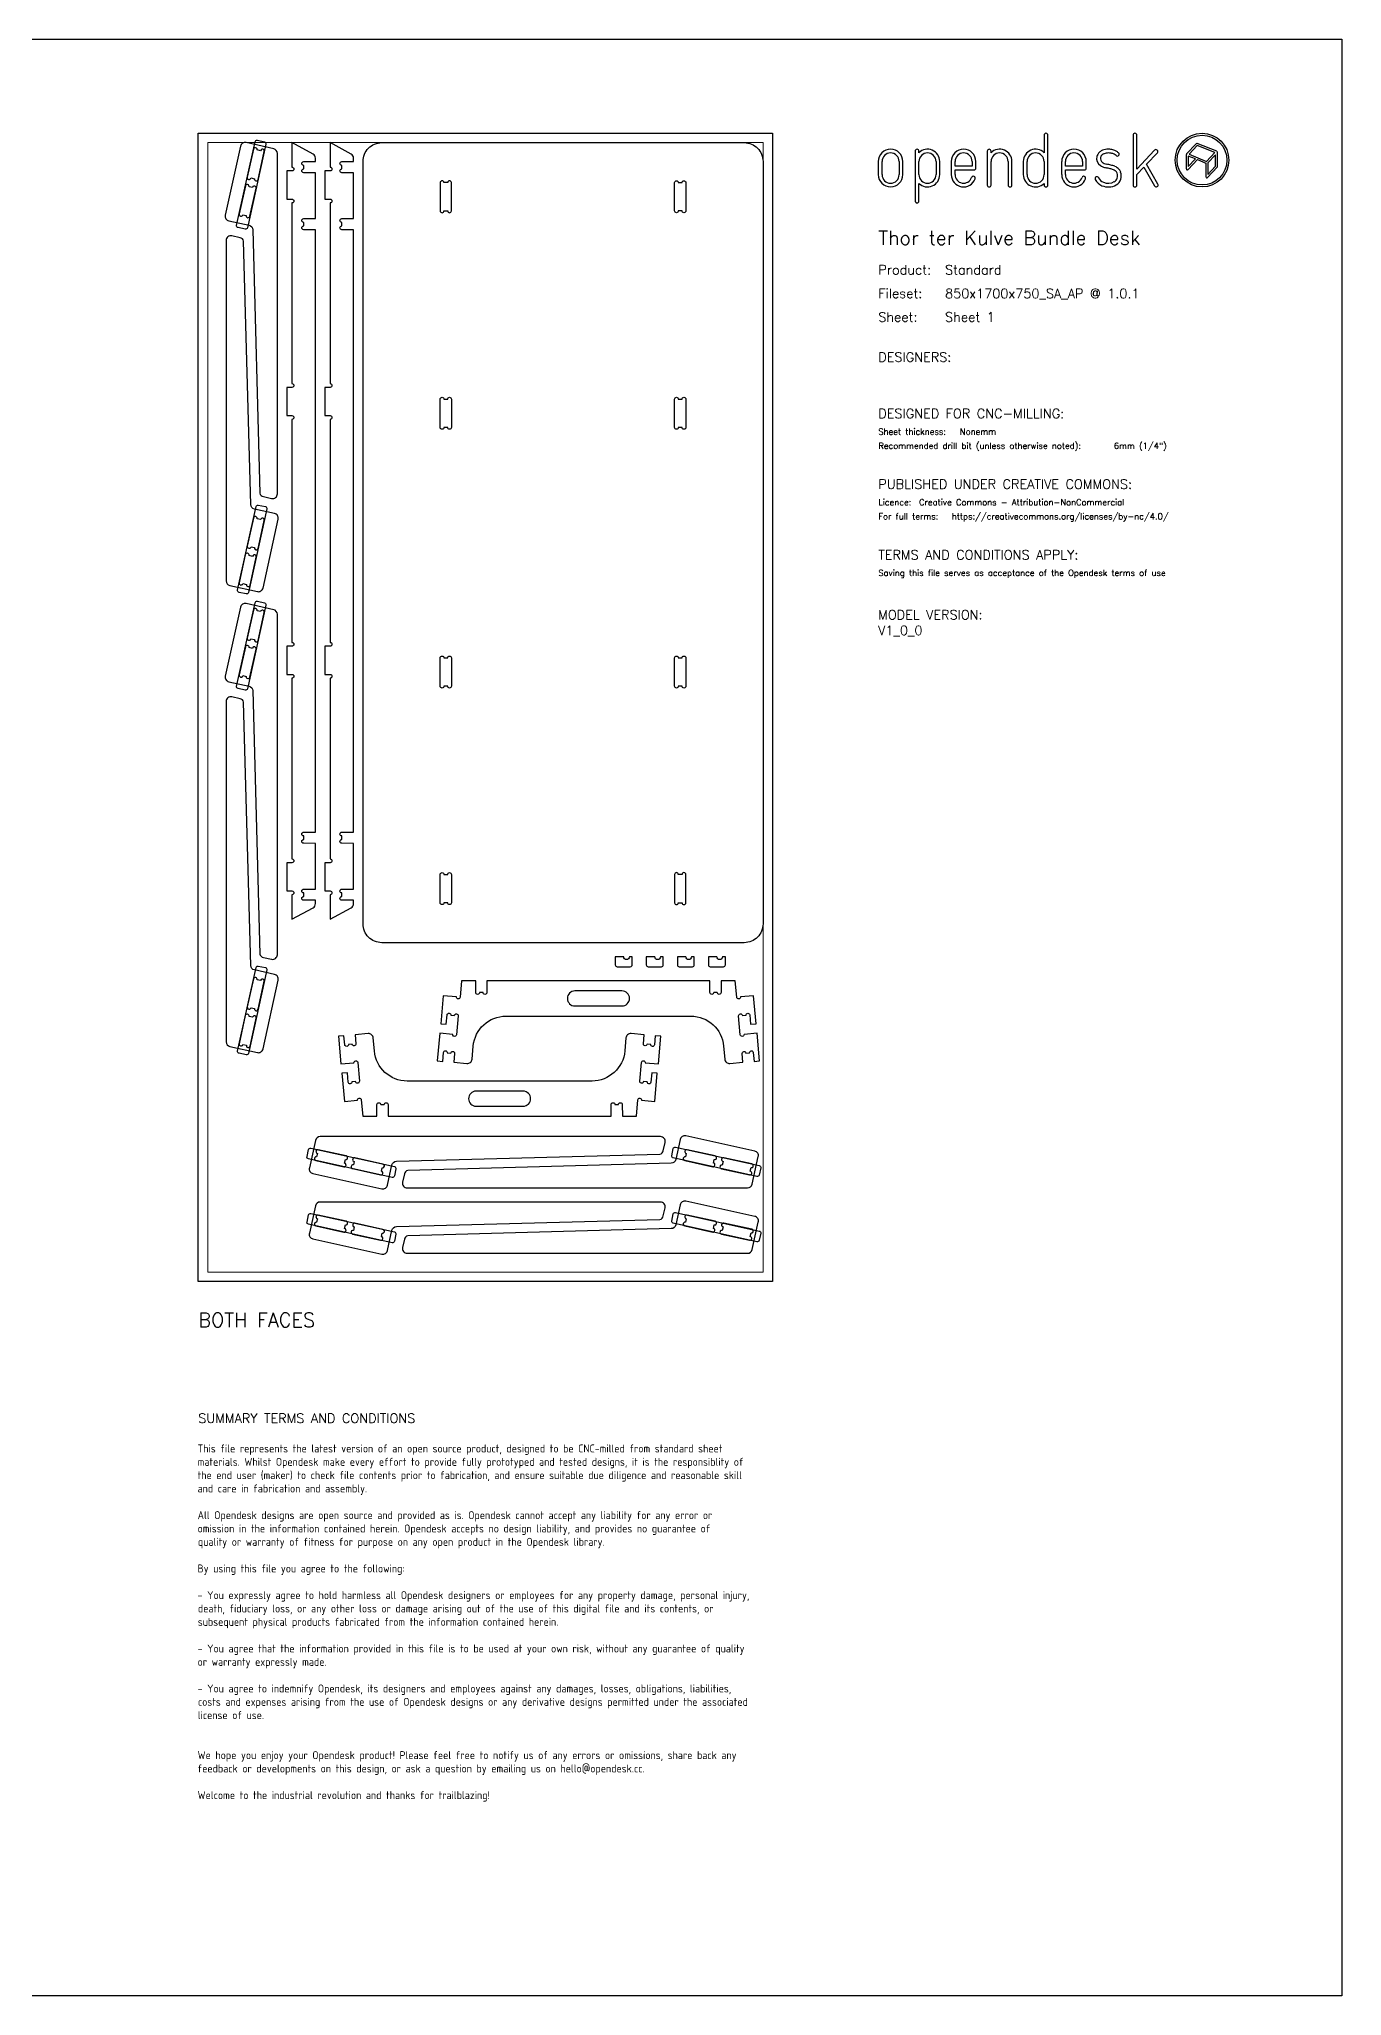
# Model space of a CAD drawing. Header units: millimetres. Extents: x -300 to 5880, y -300 to 4158.
# Drawn here: x 3112 to 5880, y 0 to 4158 of the extents above; entities that cross this region are included whole.
import ezdxf
from ezdxf.enums import TextEntityAlignment as Align

# ---------------------------------------------------------------- set-up
doc = ezdxf.new("R2010")
doc.units = ezdxf.units.MM
doc.layers.add('00-NOPRINT_TEXT', color=7, linetype='Continuous', lineweight=25)
doc.layers.add('00_NOPRINT_TOLERANCE', color=7, linetype='Continuous', lineweight=5)
for name, color, linetype, lineweight, true_color in [('BOARD_$TH-NOMINAL', 3, 'Continuous', 30, 0x00ff00), ('TOP-CUT-INSIDE_24.000MM', 5, 'Continuous', 25, 0x0300ff), ('TOP-CUT-OUTSIDE_24.000MM', 140, 'Continuous', 25, 0x00a2ff), ('TOP-POCKET-INSIDE_11.700MM', 120, 'Continuous', 25, 0x00ffab), ('TOP-POCKET-INSIDE_12.000MM', 140, 'Continuous', 25, 0x00b1ff)]:
    doc.layers.add(name, color=color, linetype=linetype, lineweight=lineweight, true_color=true_color)
doc.layers.add('TOP-CHAMFER-ONLINE_14MM', color=66, linetype='Continuous', true_color=0x518017)
doc.styles.add('OD-ISOCP-17_221', font='isocp.shx')
doc.styles.add('OD-ISOCP-17_222', font='isocp.shx')
doc.styles.add('OD-ISOCP-17_223', font='isocp.shx')
doc.styles.add('OD-ISOCP-17_224', font='isocp.shx')
doc.styles.add('OD-ISOCP-17_225', font='isocp.shx')
doc.styles.add('OD-ISOCP-17_226', font='isocp.shx')
doc.styles.add('OD-ISOCP-17_227', font='isocp.shx')
doc.styles.add('OD-ISOCP-17_228', font='isocp.shx')
doc.styles.add('OD-ISOCP-17_229', font='isocp.shx')
doc.styles.add('OD-ISOCP-17_230', font='isocp.shx')
doc.styles.add('OD-ISOCP-17_231', font='isocp.shx')
doc.styles.add('OD-ISOCP-17_232', font='isocp.shx')
doc.styles.add('OD-ISOCP-17_233', font='isocp.shx')
doc.styles.add('OD-ISOCP-17_234', font='isocp.shx')
doc.styles.add('OD-ISOCP-17_235', font='isocp.shx')
doc.styles.add('OD-ISOCP-17_236', font='isocp.shx')
doc.styles.add('OD-ISOCP-17_237', font='isocp.shx')
doc.styles.add('OD-ISOCP-17_238', font='isocp.shx')
doc.styles.add('OD-ISOCP-17_239', font='isocp.shx')
doc.styles.add('OD-SIMPLEX-13_86', font='simplex.shx')
doc.styles.add('OD-SIMPLEX-20_82', font='simplex.shx')
doc.styles.add('OD-SIMPLEX-20_86', font='simplex.shx')
doc.styles.add('OD-SIMPLEX-20_88', font='simplex.shx')
doc.styles.add('OD-SIMPLEX-30_83', font='simplex.shx')
doc.styles.add('OD-SIMPLEX-30_87', font='simplex.shx')

# ---------------------------------------------------------------- blocks, each defined once
blk = doc.blocks.new('Borders Opendesk_7')
at = {"layer": '00-NOPRINT_TEXT'}
for p, q in [((0, 4158), (5880, 4158)), ((5880, 4158), (5880, 0)), ((5247.4, 3954), (5247.4, 3916.7)), ((5255.3, 3848), (5255.3, 3954)), ((5436.4, 3954), (5436.4, 3848)), ((5444.4, 3881.9), (5444.4, 3954)), ((4973.4, 3920.1), (4973.4, 3814.1)), ((4981.3, 3916.7), (4981.3, 3920.1)), ((5126.6, 3920.1), (5126.6, 3848)), ((5134.5, 3916.7), (5134.5, 3920.1)), ((5482.1, 3922), (5444.4, 3881.9)), ((5464.8, 3892.1), (5487.9, 3916.6)), ((5549.5, 3912.6), (5549.5, 3882.2)), ((5570.5, 3935.8), (5550.1, 3914)), ((5553.7, 3909.6), (5553.7, 3887.4)), ((5568.8, 3903.5), (5553.7, 3909.6)), ((5572.6, 3931.9), (5555.2, 3913.4)), ((5555.2, 3913.4), (5592.6, 3898.3)), ((5610, 3916.9), (5572.6, 3931.9)), ((5614.4, 3919.6), (5572.8, 3936.3)), ((5592.6, 3898.3), (5610, 3916.9)), ((5611.5, 3912.4), (5595.2, 3895.1)), ((5611.5, 3888.1), (5611.5, 3912.4)), ((5615.7, 3887.3), (5615.7, 3917.6)), ((4895, 3898), (4895, 3870.1)), ((4902.9, 3870.1), (4902.9, 3898)), ((4939.3, 3898), (4939.3, 3870.1)), ((4947.3, 3870.1), (4947.3, 3898)), ((4981.3, 3870.1), (4981.3, 3898)), ((5017.7, 3898), (5017.7, 3870.1)), ((5025.6, 3870.1), (5025.6, 3898)), ((5050, 3898), (5050, 3870.1)), ((5058, 3888.1), (5058, 3898)), ((5094.4, 3888.1), (5058, 3888.1)), ((5058, 3870.1), (5058, 3880.1)), ((5058, 3880.1), (5098.3, 3880.1)), ((5094.4, 3898), (5094.4, 3888.1)), ((5102.3, 3884.1), (5102.3, 3898)), ((5134.5, 3848), (5134.5, 3898)), ((5170.9, 3898), (5170.9, 3848)), ((5178.9, 3848), (5178.9, 3898)), ((5203, 3898), (5203, 3870.1)), ((5211, 3870.1), (5211, 3898)), ((5247.4, 3898), (5247.4, 3870.1)), ((5284.6, 3898), (5284.6, 3870.1)), ((5292.6, 3888.1), (5292.6, 3898)), ((5329, 3888.1), (5292.6, 3888.1)), ((5292.6, 3870.1), (5292.6, 3880.1)), ((5292.6, 3880.1), (5332.9, 3880.1)), ((5329, 3898), (5329, 3888.1)), ((5336.9, 3884.1), (5336.9, 3898)), ((5444.4, 3870.4), (5459.1, 3886)), ((5444.4, 3848), (5444.4, 3870.4)), ((5459.1, 3886), (5482.1, 3846)), ((5489, 3850), (5464.8, 3892.1)), ((5553.1, 3880.8), (5572.9, 3901.9)), ((5553.7, 3887.4), (5568.8, 3903.5)), ((5572.9, 3901.9), (5591.1, 3894.5)), ((5591.1, 3894.5), (5591.1, 3865.5)), ((5594.7, 3864.1), (5615.1, 3885.8)), ((5595.2, 3895.1), (5595.2, 3870.7)), ((5595.2, 3870.7), (5611.5, 3888.1)), ((4981.3, 3814.1), (4981.3, 3851.4)), ((5247.4, 3851.4), (5247.4, 3848)), ((5880, 0), (0, 0))]:
    blk.add_line(p, q, dxfattribs=at)
for radius in [57, 52.9]:
    blk.add_circle((5582.9, 3901), radius, dxfattribs=at)
for centre, radius, start, end in [((5251.3, 3954), 3.97, 0, 180), ((5440.4, 3954), 3.97, 0, 180), ((4921.1, 3898), 26.1, 0, 180), ((4921.1, 3898), 18.2, 0, 180), ((4977.3, 3920.1), 3.97, 0, 180), ((4999.5, 3898), 26.1, 0, 134.1316), ((4999.5, 3898), 18.2, 0, 180), ((5076.2, 3898), 26.1, 0, 180), ((5076.2, 3898), 18.2, 0, 180), ((5130.6, 3920.1), 3.97, 0, 180), ((5152.7, 3898), 26.1, 0, 134.1316), ((5152.7, 3898), 18.2, 0, 180), ((5229.2, 3898), 26.1, 45.8684, 180), ((5229.2, 3898), 18.2, 0, 180), ((5310.8, 3898), 26.1, 0, 180), ((5310.8, 3898), 18.2, 0, 180), ((5377.2, 3904.5), 18.3, 167.0964, 235.8453), ((5375.9, 3904.8), 16.9, 150.5139, 167.0489), ((5377.5, 3903.4), 19, 138.9882, 149.267), ((5377.5, 3903.4), 19, 127.9168, 138.9882), ((5380.5, 3899.5), 24, 111.7012, 127.9168), ((5375.9, 3904.8), 8.99, 151.0519, 168.0238), ((5377.5, 3903.4), 11.1, 138.9882, 148.8091), ((5377.5, 3903.4), 11.1, 127.9168, 138.9882), ((5380.5, 3899.5), 16, 111.7012, 127.9168), ((5383.5, 3891.9), 32.1, 90, 111.7012), ((5383.5, 3891.9), 24.2, 90, 111.7012), ((5383.5, 3878.8), 45.3, 80.7104, 90), ((5383.5, 3878.8), 37.3, 80.7104, 90), ((5385.9, 3893.2), 22.7, 71.5035, 80.7104), ((5385.9, 3893.2), 30.7, 71.5035, 80.7104), ((5387.1, 3896.7), 19, 61.0356, 71.5035), ((5387.1, 3896.7), 26.9, 61.0356, 71.5035), ((5387.1, 3896.7), 19, 46.7983, 61.0356), ((5387.1, 3896.7), 26.9, 46.7983, 61.0356), ((5402.8, 3913.5), 3.97, 226.7983, 46.7983), ((5485, 3919.3), 3.97, 316.7135, 136.7135), ((5551.6, 3912.6), 2.06, 136.7696, 180), ((5572, 3934.4), 2.06, 68.0714, 136.7696), ((5613.6, 3917.6), 2.06, 0, 68.0714), ((4921.1, 3870.1), 26.1, 180, 0), ((4921.1, 3870.1), 18.2, 180, 0), ((4999.5, 3870.1), 18.2, 180, 0), ((4999.5, 3870.1), 26.1, 225.8684, 0), ((5076.2, 3870.1), 26.1, 180, 340.0258), ((5076.2, 3870.1), 18.2, 180, 340.0258), ((5098.3, 3884.1), 3.97, 270, 0), ((5229.2, 3870.1), 26.1, 180, 314.1316), ((5229.2, 3870.1), 18.2, 180, 0), ((5310.8, 3870.1), 26.1, 180, 340.0258), ((5310.8, 3870.1), 18.2, 180, 340.0258), ((5332.9, 3884.1), 3.97, 270, 0), ((5377.2, 3904.5), 10.3, 167.9603, 235.8613), ((5382, 3911.6), 26.9, 235.8511, 248.0912), ((5382, 3911.6), 18.9, 235.8511, 248.0912), ((5388.7, 3928.4), 44.9, 248.0912, 257.5385), ((5388.7, 3928.4), 37, 248.0912, 257.5385), ((5300, 3526.6), 366.5, 76.1947, 77.5385), ((5300, 3526.6), 374.5, 76.1947, 77.5385), ((5372.7, 3822.5), 61.9, 69.1442, 76.1947), ((5372.7, 3822.5), 69.8, 69.1442, 76.1947), ((5389.5, 3866.6), 14.6, 38.9291, 69.1442), ((5389.5, 3866.6), 22.5, 38.9291, 69.1442), ((5393.9, 3870.2), 8.99, 17.5834, 38.9291), ((5385.6, 3867.6), 17.6, 343.8033, 17.5834), ((5393.9, 3870.2), 16.9, 17.5834, 38.9291), ((5385.6, 3867.6), 25.5, 343.8033, 17.5834), ((5551.6, 3882.2), 2.06, 180, 316.7696), ((5613.6, 3887.3), 2.06, 316.7696, 0), ((5097, 3862.6), 3.97, 340.0258, 160.0258), ((5130.6, 3848), 3.97, 180, 0), ((5174.9, 3848), 3.97, 180, 0), ((5251.3, 3848), 3.97, 180, 0), ((5331.6, 3862.6), 3.97, 340.0258, 160.0258), ((5359.7, 3861.7), 3.97, 24.786, 204.786), ((5380.2, 3871.2), 26.6, 204.786, 247.9544), ((5380.2, 3871.2), 18.7, 204.786, 247.9544), ((5383.5, 3879.3), 35.4, 247.9544, 298.2026), ((5383.5, 3879.3), 27.4, 247.9544, 298.2026), ((5390.6, 3866.1), 12.5, 298.2026, 343.8033), ((5390.6, 3866.1), 20.4, 298.2026, 343.8033), ((5440.4, 3848), 3.97, 180, 0), ((5485.5, 3848), 3.97, 209.8417, 29.8417), ((5593.2, 3865.5), 2.06, 180, 316.7696), ((4977.3, 3814.1), 3.97, 180, 0)]:
    blk.add_arc(centre, radius, start, end, dxfattribs=at)
at = {"layer": '00_NOPRINT_TOLERANCE', "ltscale": 0.379202}
for p, q in [((3450, 3958), (4670, 3958)), ((3450, 1518), (3450, 3958)), ((4670, 3958), (4670, 1518)), ((4670, 1518), (3450, 1518))]:
    blk.add_line(p, q, dxfattribs=at)
at = {"layer": '00_NOPRINT_TOLERANCE', "ltscale": 0.380876}
for p, q in [((3470, 3938), (4650, 3938)), ((4650, 1538), (3470, 1538))]:
    blk.add_line(p, q, dxfattribs=at)
at = {"layer": '00_NOPRINT_TOLERANCE', "ltscale": 0.380023}
for p, q in [((3470, 1538), (3470, 3938)), ((4650, 3938), (4650, 1538))]:
    blk.add_line(p, q, dxfattribs=at)
at = {"layer": 'BOARD_$TH-NOMINAL'}
for p, q in [((3450, 3958), (4670, 3958)), ((3450, 1518), (3450, 3958)), ((4670, 3958), (4670, 1518)), ((4670, 1518), (3450, 1518))]:
    blk.add_line(p, q, dxfattribs=at)
at = {"layer": '00-NOPRINT_TEXT'}
for s, height, style, p in [('Thor ter Kulve Bundle Desk', 30, 'OD-SIMPLEX-30_83', (4895, 3720.9)), ('Product:', 20, 'OD-SIMPLEX-20_82', (4895, 3657.9)), ('Standard', 20, 'OD-SIMPLEX-20_82', (5036.9, 3657.9)), ('Fileset:', 20, 'OD-SIMPLEX-20_82', (4895, 3607.7)), ('850x1700x750_SA_AP @ 1.0.1', 20, 'OD-SIMPLEX-20_82', (5036.9, 3607.6)), ('Sheet:', 20, 'OD-SIMPLEX-20_82', (4895, 3557.4)), ('Sheet 1', 20, 'OD-SIMPLEX-20_82', (5036.9, 3557.5)), ('DESIGNERS:', 20, 'OD-SIMPLEX-20_82', (4895, 3472.4)), ('DESIGNED FOR CNC-MILLING:', 20, 'OD-SIMPLEX-20_82', (4895, 3352.4)), ('Sheet thickness:', 13, 'OD-SIMPLEX-13_86', (4895, 3317.4)), ('Nonemm', 13, 'OD-SIMPLEX-13_86', (5068.3, 3317.4)), ('Recommended drill bit (unless otherwise noted):', 13, 'OD-SIMPLEX-13_86', (4895, 3287.4)), ('6mm (1/4")', 13, 'OD-SIMPLEX-13_86', (5395.5, 3287.4)), ('PUBLISHED UNDER CREATIVE COMMONS:', 20, 'OD-SIMPLEX-20_82', (4895, 3202.4)), ('Licence:', 13, 'OD-SIMPLEX-13_86', (4895, 3167.4)), ('Creative Commons - Attribution-NonCommercial', 13, 'OD-SIMPLEX-13_86', (4981.5, 3167.4)), ('For full terms:', 13, 'OD-SIMPLEX-13_86', (4895, 3137.4)), ('https://creativecommons.org/licenses/by-nc/4.0/', 13, 'OD-SIMPLEX-13_86', (5051.1, 3137.4)), ('TERMS AND CONDITIONS APPLY:', 20, 'OD-SIMPLEX-20_82', (4895, 3052.3)), ('Saving this file serves as acceptance of the Opendesk terms of use ', 13, 'OD-SIMPLEX-13_86', (4895, 3017.3))]:
    blk.add_text(s, height=height, dxfattribs=dict(at, style=style)).set_placement(p)
at = {"layer": '00-NOPRINT_TEXT', "color": 7}
for s, height, style, p in [('BOTH FACES', 30, 'OD-SIMPLEX-30_87', (3450, 1451.3)), ('SUMMARY TERMS AND CONDITIONS', 20, 'OD-SIMPLEX-20_86', (3450, 1237.4))]:
    blk.add_text(s, height=height, dxfattribs=dict(at, style=style)).set_placement(p, align=Align.TOP_LEFT)
for s, style, p in [('This file represents the latest version of an open source product, designed to be CNC-milled from standard sheet', 'OD-ISOCP-17_221', (3448.5, 1154.7)), ('materials. Whilst Opendesk make every effort to provide fully prototyped and tested designs, it is the responsiblity of', 'OD-ISOCP-17_222', (3448.5, 1126.3)), ('the end user (maker) to check file contents prior to fabrication, and ensure suitable due diligence and reasonable skill', 'OD-ISOCP-17_223', (3448.5, 1098)), ('and care in fabrication and assembly.', 'OD-ISOCP-17_224', (3448.5, 1069.7)), ('All Opendesk designs are open source and provided as is. Opendesk cannot accept any liability for any error or', 'OD-ISOCP-17_225', (3448.5, 1013)), ('omission in the information contained herein. Opendesk accepts no design liability, and provides no guarantee of', 'OD-ISOCP-17_226', (3448.5, 984.7)), ('quality or warranty of fitness for purpose on any open product in the Opendesk library.', 'OD-ISOCP-17_227', (3449.1, 956.3)), ('By using this file you agree to the following:', 'OD-ISOCP-17_228', (3448.5, 899.7)), ('- You expressly agree to hold harmless all Opendesk designers or employees for any property damage, personal injury,', 'OD-ISOCP-17_229', (3448.5, 843)), ('death, fiduciary loss, or any other loss or damage arising out of the use of this digital file and its contents, or', 'OD-ISOCP-17_230', (3449.1, 814.7)), ('subsequent physical products fabricated from the information contained herein.', 'OD-ISOCP-17_231', (3449, 786.3)), ('- You agree that the information provided in this file is to be used at your own risk, without any guarantee of quality', 'OD-ISOCP-17_232', (3448.5, 729.7)), ('or warranty expressly made.', 'OD-ISOCP-17_233', (3448.5, 701.3)), ('- You agree to indemnify Opendesk, its designers and employees against any damages, losses, obligations, liabilities,', 'OD-ISOCP-17_234', (3448.5, 644.7)), ('costs and expenses arising from the use of Opendesk designs or any derivative designs permitted under the associated', 'OD-ISOCP-17_235', (3449.1, 616.3)), ('license of use.', 'OD-ISOCP-17_236', (3448.8, 588)), ('We hope you enjoy your Opendesk product! Please feel free to notify us of any errors or omissions, share back any', 'OD-ISOCP-17_237', (3448.5, 503)), ('feedback or developments on this design, or ask a question by emailing us on hello@opendesk.cc.', 'OD-ISOCP-17_238', (3448.5, 474.7)), ('Welcome to the industrial revolution and thanks for trailblazing!', 'OD-ISOCP-17_239', (3448.5, 418))]:
    blk.add_text(s, height=17, dxfattribs=dict(at, style=style)).set_placement(p)

msp = doc.modelspace()

# ---------------------------------------------------------------- linework, layer by layer
at = {"layer": 'TOP-CHAMFER-ONLINE_14MM'}
msp.add_lwpolyline([(3840, 3938), (4610, 3938, -0.414214), (4650, 3898), (4650, 2278, -0.414214), (4610, 2238), (3840, 2238, -0.414214), (3800, 2278), (3800, 3898, -0.414214)], format="xyb", close=True, dxfattribs=at)
at = {"layer": 'TOP-CUT-INSIDE_24.000MM'}
for points in [[(3574.9, 3922.6, 1), (3567.1, 3924.3), (3553.9, 3864.8, 1), (3561.7, 3863), (3569.4, 3861.4, 1), (3577.2, 3859.6), (3590.3, 3919.2, 1), (3582.5, 3920.9)], [(3549.9, 3062.3), (3536.8, 3002.8, 1), (3544.6, 3001.1), (3552.2, 2999.4, 1), (3560, 2997.6), (3573.2, 3057.2, 1), (3565.4, 3058.9), (3557.8, 3060.6, 1)], [(3577.2, 2880.2), (3590.3, 2939.8, 1), (3582.5, 2941.5), (3574.9, 2943.2, 1), (3567.1, 2944.9), (3553.9, 2885.3, 1), (3561.7, 2883.6), (3569.4, 2881.9, 1)], [(4250.3, 2135.5, 1), (4250.3, 2103.5), (4350.3, 2103.5, 1), (4350.3, 2135.5)], [(3565.4, 2079.5), (3557.8, 2081.2, 1), (3549.9, 2082.9), (3536.8, 2023.3, 1), (3544.6, 2021.6), (3552.2, 2019.9, 1), (3560, 2018.2), (3573.2, 2077.8, 1)], [(4140.2, 1922.5), (4040.2, 1922.5, 1), (4040.2, 1890.5), (4140.2, 1890.5, 1)], [(3699.6, 1774.9), (3759.2, 1761.7, 1), (3760.9, 1769.5), (3762.6, 1777.1, 1), (3764.3, 1784.9), (3704.8, 1798.1, 1), (3703.1, 1790.3), (3701.4, 1782.7, 1)], [(4626.3, 1767.8), (4566.8, 1780.9, 1), (4565, 1773.1), (4563.4, 1765.5, 1), (4561.6, 1757.7), (4621.2, 1744.6, 1), (4622.9, 1752.4), (4624.6, 1760, 1)], [(3699.6, 1636), (3759.2, 1622.8, 1), (3760.9, 1630.6), (3762.6, 1638.2, 1), (3764.3, 1646.1), (3704.8, 1659.2, 1), (3703.1, 1651.4), (3701.4, 1643.8, 1)], [(4626.3, 1628.9), (4566.8, 1642.1, 1), (4565, 1634.3), (4563.4, 1626.6, 1), (4561.6, 1618.8), (4621.2, 1605.7, 1), (4622.9, 1613.5), (4624.6, 1621.1, 1)]]:
    msp.add_lwpolyline(points, format="xyb", close=True, dxfattribs=at)
for points in [[(3565.1, 3842.9), (3557.8, 3844.4, 1), (3550, 3846.2), (3536.9, 3786.6, 1), (3544.7, 3784.9), (3551.9, 3783.3, 1), (3559.7, 3781.6), (3572.9, 3841.1, 1), (3565.1, 3842.9)], [(3562, 3079.1), (3569.3, 3077.5, 1), (3577.1, 3075.8), (3590.2, 3135.4, 1), (3582.4, 3137.1), (3575.2, 3138.7, 1), (3567.4, 3140.4), (3554.2, 3080.9, 1), (3562, 3079.1)], [(3559.7, 2802.1), (3572.9, 2861.7, 1), (3565.1, 2863.4), (3557.8, 2865, 1), (3550, 2866.7), (3536.9, 2807.2, 1), (3544.7, 2805.4), (3551.9, 2803.8, 1), (3559.7, 2802.1)], [(3577.1, 2096.4), (3590.2, 2155.9, 1), (3582.4, 2157.6), (3575.2, 2159.2, 1), (3567.4, 2161), (3554.2, 2101.4, 1), (3562, 2099.7), (3569.3, 2098.1, 1), (3577.1, 2096.4)], [(4548.2, 1784.9), (4488.6, 1798, 1), (4486.9, 1790.2), (4485.3, 1783, 1), (4483.6, 1775.2), (4543.1, 1762, 1), (4544.9, 1769.8), (4546.4, 1777, 1), (4548.2, 1784.9)], [(3777.8, 1757.8), (3837.4, 1744.7, 1), (3839.1, 1752.5), (3840.7, 1759.7, 1), (3842.4, 1767.5), (3782.9, 1780.7, 1), (3781.1, 1772.8), (3779.5, 1765.6, 1), (3777.8, 1757.8)], [(3781.1, 1634), (3779.5, 1626.7, 1), (3777.8, 1618.9), (3837.4, 1605.8, 1), (3839.1, 1613.6), (3840.7, 1620.8, 1), (3842.4, 1628.6), (3782.9, 1641.8, 1), (3781.1, 1634)], [(4548.2, 1646), (4488.6, 1659.1, 1), (4486.9, 1651.3), (4485.3, 1644.1, 1), (4483.6, 1636.3), (4543.1, 1623.1, 1), (4544.9, 1630.9), (4546.4, 1638.2, 1), (4548.2, 1646)]]:
    msp.add_lwpolyline(points, format="xyb", dxfattribs=at)
at = {"layer": 'TOP-CUT-OUTSIDE_24.000MM'}
for points in [[(3610.2, 3925.1), (3551.6, 3938, 0.414214), (3539.6, 3930.4), (3507.3, 3783.9, 0.414214), (3514.9, 3772), (3557.9, 3762.5, -0.344388), (3565.7, 3753), (3580.7, 3193.2, 0.281423), (3588.3, 3186), (3605.8, 3182.1, 0.479388), (3618, 3191.9), (3618, 3915.3, 0.35191)], [(3649, 3350), (3649, 2876, -1), (3649, 2868), (3638, 2868), (3638, 2808), (3649, 2808, -1), (3649, 2800), (3649, 2416, -1), (3649, 2408), (3638, 2408), (3638, 2348), (3649, 2348, -1), (3649, 2340), (3649, 2288), (3693.8, 2312.2, 0.275591), (3699, 2321), (3699, 2328), (3674, 2328.2), (3674, 2328.2, -1), (3674, 2336.2), (3674, 2343.8, -1), (3674, 2351.8), (3674, 2351.8), (3699, 2352), (3699, 2449), (3674, 2449.3, -1), (3674, 2457.3), (3674, 2464.9, -1), (3674, 2472.9), (3699, 2473), (3699, 3753), (3674, 3753.1, -1), (3674, 3761.1), (3674, 3768.7, -1), (3674, 3776.7), (3699, 3777), (3699, 3874), (3674, 3874.2), (3674, 3874.2, -1), (3674, 3882.2), (3674, 3889.8, -1), (3674, 3897.8), (3674, 3897.8), (3699, 3898), (3699, 3905, 0.275591), (3693.8, 3913.8), (3649, 3938), (3649, 3886, -1), (3649, 3878), (3638, 3878), (3638, 3818), (3649, 3818, -1), (3649, 3810), (3649, 3426, -1), (3649, 3418), (3638, 3418), (3638, 3358), (3649, 3358, -1)], [(3730, 2340), (3730, 2288), (3774.8, 2312.2, 0.275591), (3780, 2321), (3780, 2328), (3755, 2328.2), (3755, 2328.2, -1), (3755, 2336.2), (3755, 2343.8, -1), (3755, 2351.8), (3755, 2351.8), (3780, 2352), (3780, 2449), (3755, 2449.3, -1), (3755, 2457.3), (3755, 2464.9, -1), (3755, 2472.9), (3780, 2473), (3780, 3753), (3755, 3753.1, -1), (3755, 3761.1), (3755, 3768.7, -1), (3755, 3776.7), (3780, 3777), (3780, 3874), (3755, 3874.2), (3755, 3874.2, -1), (3755, 3882.2), (3755, 3889.8, -1), (3755, 3897.8), (3755, 3897.8), (3780, 3898), (3780, 3905, 0.275591), (3774.8, 3913.8), (3730, 3938), (3730, 3886, -1), (3730, 3878), (3719, 3878), (3719, 3818), (3730, 3818, -1), (3730, 3810), (3730, 3426, -1), (3730, 3418), (3719, 3418), (3719, 3358), (3730, 3358, -1), (3730, 3350), (3730, 2876, -1), (3730, 2868), (3719, 2868), (3719, 2808), (3730, 2808, -1), (3730, 2800), (3730, 2416, -1), (3730, 2408), (3719, 2408), (3719, 2348), (3730, 2348, -1)], [(3840, 3938), (4610, 3938, -0.414214), (4650, 3898), (4650, 2278, -0.414214), (4610, 2238), (3840, 2238, -0.414214), (3800, 2278), (3800, 3898, -0.414214)], [(3587.5, 2991.6), (3619.8, 3138.1, 0.414214), (3612.2, 3150), (3569.2, 3159.5, -0.344388), (3561.4, 3169), (3546.4, 3728.8, 0.281423), (3538.8, 3736), (3521.3, 3739.9, 0.479388), (3509.1, 3730.1), (3509.1, 3006.7, 0.35191), (3517, 2996.9), (3575.5, 2984, 0.414214)], [(3514.9, 2792.5), (3557.9, 2783.1, -0.344388), (3565.7, 2773.6), (3580.7, 2213.8, 0.281423), (3588.3, 2206.5), (3605.8, 2202.7, 0.479388), (3618, 2212.4), (3618, 2935.8, 0.35191), (3610.2, 2945.6), (3551.6, 2958.5, 0.414214), (3539.6, 2950.9), (3507.3, 2804.5, 0.414214)], [(3569.2, 2180, -0.344388), (3561.4, 2189.5), (3546.4, 2749.3, 0.281423), (3538.8, 2756.5), (3521.3, 2760.4, 0.479388), (3509.1, 2750.7), (3509.1, 2027.2, 0.35191), (3517, 2017.5), (3575.5, 2004.5, 0.414214), (3587.5, 2012.1), (3619.8, 2158.6, 0.414214), (3612.2, 2170.5)], [(4372, 2191), (4372, 2208), (4366, 2208, -1), (4354, 2208), (4336, 2208), (4336, 2191, 0.414214), (4340, 2187), (4368, 2187, 0.414214)], [(4402, 2191, 0.414214), (4406, 2187), (4434, 2187, 0.414214), (4438, 2191), (4438, 2208), (4432, 2208, -1), (4420, 2208), (4402, 2208)], [(4468, 2191, 0.414214), (4472, 2187), (4500, 2187, 0.414214), (4504, 2191), (4504, 2208), (4498, 2208, -1), (4486, 2208), (4468, 2208)], [(4538, 2187), (4566, 2187, 0.414214), (4570, 2191), (4570, 2208), (4564, 2208, -1), (4552, 2208), (4534, 2208), (4534, 2191, 0.414214)], [(3686, 1759.3, 0.414214), (3693.6, 1747.4), (3840.1, 1715.1, 0.414214), (3852, 1722.7), (3861.5, 1765.6, -0.344388), (3871, 1773.5), (4430.8, 1788.5, 0.281423), (4438, 1796), (4441.9, 1813.6, 0.479388), (4432.1, 1825.8), (3708.7, 1825.8, 0.35191), (3698.9, 1817.9)], [(4617.3, 1716.9, 0.35191), (4627.1, 1724.7), (4640, 1783.3, 0.414214), (4632.4, 1795.2), (4485.9, 1827.6, 0.414214), (4474, 1820), (4464.5, 1777, -0.344388), (4455, 1769.2), (3895.2, 1754.1, 0.281423), (3888, 1746.6), (3884.1, 1729, 0.479388), (3893.9, 1716.9)], [(3852, 1583.8), (3861.5, 1626.8, -0.344388), (3871, 1634.6), (4430.8, 1649.6, 0.281423), (4438, 1657.2), (4441.9, 1674.7, 0.479388), (4432.1, 1686.9), (3708.7, 1686.9, 0.35191), (3698.9, 1679), (3686, 1620.5, 0.414214), (3693.6, 1608.5), (3840.1, 1576.2, 0.414214)], [(4464.5, 1638.1, -0.344388), (4455, 1630.3), (3895.2, 1615.3, 0.281423), (3888, 1607.7), (3884.1, 1590.2, 0.479388), (3893.9, 1578), (4617.3, 1578, 0.35191), (4627.1, 1585.8), (4640, 1644.4, 0.414214), (4632.4, 1656.4), (4485.9, 1688.7, 0.414214), (4474, 1681.1)]]:
    msp.add_lwpolyline(points, format="xyb", close=True, dxfattribs=at)
for points in [[(4594.1, 2122.1), (4591.1, 2157), (4561.1, 2157), (4560.9, 2132), (4560.9, 2132, -1), (4552.9, 2132), (4545.3, 2132, -1), (4537.3, 2132), (4537.3, 2132), (4537.1, 2157), (4063.4, 2157), (4063.2, 2132), (4063.2, 2132, -1), (4055.2, 2132), (4047.6, 2132, -1), (4039.6, 2132), (4039.6, 2132), (4039.4, 2157), (4009.4, 2157), (4006.3, 2122.1, -1), (3998.4, 2122.8), (3970.5, 2125.3), (3965.2, 2065.5), (3976.9, 2064.5), (3978.6, 2084.4, -1), (3986.6, 2083.7), (3994.3, 2083, -1), (4002.3, 2082.3), (3998.8, 2042.5, -1), (3990.8, 2043.2), (3962.9, 2045.6), (3957.8, 1986.9), (3969.4, 1985.8), (3971.1, 2004.8, -1), (3979, 2004.1), (3986.7, 2003.4, -1), (3994.7, 2002.7), (3993, 1983.8), (4020.9, 1981.3, 0.414214), (4031.8, 1990.4), (4034.2, 2018.1, -0.388879), (4103.9, 2082), (4496.6, 2082, -0.388879), (4566.3, 2018.1), (4568.7, 1990.4, 0.414214), (4579.6, 1981.3), (4607.4, 1983.8), (4605.8, 2002.7, -1), (4613.8, 2003.4), (4621.4, 2004.1, -1), (4629.4, 2004.8), (4631.1, 1985.8), (4642.7, 1986.9), (4637.6, 2045.6), (4609.7, 2043.2, -1), (4601.7, 2042.5), (4598.2, 2082.3, -1), (4606.2, 2083), (4613.9, 2083.7, -1), (4621.8, 2084.4), (4623.6, 2064.5), (4635.2, 2065.5), (4630, 2125.3), (4602.1, 2122.8, -1), (4594.1, 2122.1)], [(3796.3, 1903.9), (3799.4, 1869), (3829.4, 1869), (3829.6, 1894), (3829.6, 1894, -1), (3837.6, 1894), (3845.2, 1894, -1), (3853.2, 1894), (3853.2, 1894), (3853.4, 1869), (4327.1, 1869), (4327.3, 1894), (4327.3, 1894, -1), (4335.3, 1894), (4342.9, 1894, -1), (4350.9, 1894), (4350.9, 1894), (4351.1, 1869), (4381.1, 1869), (4384.1, 1903.9, -1), (4392.1, 1903.2), (4420, 1900.7), (4425.2, 1960.5), (4413.6, 1961.5), (4411.8, 1941.6, -1), (4403.9, 1942.3), (4396.2, 1943, -1), (4388.2, 1943.7), (4391.7, 1983.5, -1), (4399.7, 1982.8), (4427.6, 1980.4), (4432.7, 2039.1), (4421.1, 2040.2), (4419.4, 2021.2, -1), (4411.4, 2021.9), (4403.8, 2022.6, -1), (4395.8, 2023.3), (4397.4, 2042.2), (4369.6, 2044.7, 0.414214), (4358.7, 2035.6), (4356.3, 2007.9, -0.388879), (4286.6, 1944), (3893.9, 1944, -0.388879), (3824.2, 2007.9), (3821.8, 2035.6, 0.414214), (3810.9, 2044.7), (3783, 2042.2), (3784.7, 2023.3, -1), (3776.7, 2022.6), (3769, 2021.9, -1), (3761.1, 2021.2), (3759.4, 2040.2), (3747.8, 2039.1), (3752.9, 1980.4), (3780.8, 1982.8, -1), (3788.8, 1983.5), (3792.3, 1943.7, -1), (3784.3, 1943), (3776.6, 1942.3, -1), (3768.6, 1941.6), (3766.9, 1961.5), (3755.2, 1960.5), (3760.5, 1900.7), (3788.4, 1903.2, -1), (3796.3, 1903.9)]]:
    msp.add_lwpolyline(points, format="xyb", dxfattribs=at)
at = {"layer": 'TOP-POCKET-INSIDE_11.700MM'}
for points in [[(3570.7, 3939.9, -0.414214), (3575.5, 3943), (3590.5, 3939.6, -0.414214), (3593.6, 3934.9), (3554.3, 3757.1, -0.414214), (3549.6, 3754.1), (3534.5, 3757.4, -0.414214), (3531.5, 3762.2)], [(3577.5, 3167.9), (3592.6, 3164.6, -0.414214), (3595.6, 3159.8), (3556.4, 2982.1, -0.414214), (3551.6, 2979), (3536.6, 2982.3, -0.414214), (3533.5, 2987.1), (3572.8, 3164.8, -0.414214)], [(3554.3, 2777.7, -0.414214), (3549.6, 2774.7), (3534.5, 2778, -0.414214), (3531.5, 2782.7), (3570.7, 2960.5, -0.414214), (3575.5, 2963.5), (3590.5, 2960.2, -0.414214), (3593.6, 2955.4)], [(3577.5, 2188.4), (3592.6, 2185.1, -0.414214), (3595.6, 2180.3), (3556.4, 2002.6, -0.414214), (3551.6, 1999.6), (3536.6, 2002.9, -0.414214), (3533.5, 2007.7), (3572.8, 2185.4, -0.414214)], [(3869.9, 1757.3), (3866.6, 1742.3, -0.414214), (3861.8, 1739.3), (3684.1, 1778.5, -0.414214), (3681, 1783.3), (3684.3, 1798.3, -0.414214), (3689.1, 1801.3), (3866.8, 1762.1, -0.414214)], [(4641.9, 1764.2, -0.414214), (4645, 1759.4), (4641.6, 1744.3, -0.414214), (4636.9, 1741.3), (4459.1, 1780.5, -0.414214), (4456.1, 1785.3), (4459.4, 1800.3, -0.414214), (4464.2, 1803.4)], [(4645, 1620.5), (4641.6, 1605.5, -0.414214), (4636.9, 1602.4), (4459.1, 1641.7, -0.414214), (4456.1, 1646.4), (4459.4, 1661.5, -0.414214), (4464.2, 1664.5), (4641.9, 1625.3, -0.414214)], [(3869.9, 1618.5), (3866.6, 1603.4, -0.414214), (3861.8, 1600.4), (3684.1, 1639.6, -0.414214), (3681, 1644.4), (3684.3, 1659.4, -0.414214), (3689.1, 1662.5), (3866.8, 1623.2, -0.414214)]]:
    msp.add_lwpolyline(points, format="xyb", close=True, dxfattribs=at)
at = {"layer": 'TOP-POCKET-INSIDE_12.000MM'}
for points in [[(3980, 3793, 1), (3988, 3793), (3988, 3853, 1), (3980, 3853), (3972, 3853, 1), (3964, 3853), (3964, 3793, 1), (3972, 3793)], [(4470, 3853), (4478, 3853, -1), (4486, 3853), (4486, 3793, -1), (4478, 3793), (4470, 3793, -1), (4462, 3793), (4462, 3853, -1)], [(3980, 3333), (3972, 3333, -1), (3964, 3333), (3964, 3393, -1), (3972, 3393), (3980, 3393, -1), (3988, 3393), (3988, 3333, -1)], [(4486, 3333, -1), (4478, 3333), (4470, 3333, -1), (4462, 3333), (4462, 3393, -1), (4470, 3393), (4478, 3393, -1), (4486, 3393)], [(3988, 2843), (3988, 2783, -1), (3980, 2783), (3972, 2783, -1), (3964, 2783), (3964, 2843, -1), (3972, 2843), (3980, 2843, -1)], [(4486, 2783, -1), (4478, 2783), (4470, 2783, -1), (4462, 2783), (4462, 2843, -1), (4470, 2843), (4478, 2843, -1), (4486, 2843)], [(3980, 2323), (3972, 2323, -1), (3964, 2323), (3964, 2383, -1), (3972, 2383), (3980, 2383, -1), (3988, 2383), (3988, 2323, -1)], [(4478, 2323, 1), (4486, 2323), (4486, 2383, 1), (4478, 2383), (4470, 2383, 1), (4462, 2383), (4462, 2323, 1), (4470, 2323)]]:
    msp.add_lwpolyline(points, format="xyb", close=True, dxfattribs=at)

# ---------------------------------------------------------------- block references
msp.add_blockref('Borders Opendesk_7', (0, 0))

# ---------------------------------------------------------------- texts
at = {"insert": (4894.6, 2944.9), "char_height": 20, "width": 292.308, "attachment_point": 1, "style": 'OD-SIMPLEX-20_88'}
msp.add_mtext('MODEL VERSION:\\PV1_0_0', dxfattribs=at)

doc.saveas('drawing.dxf')
